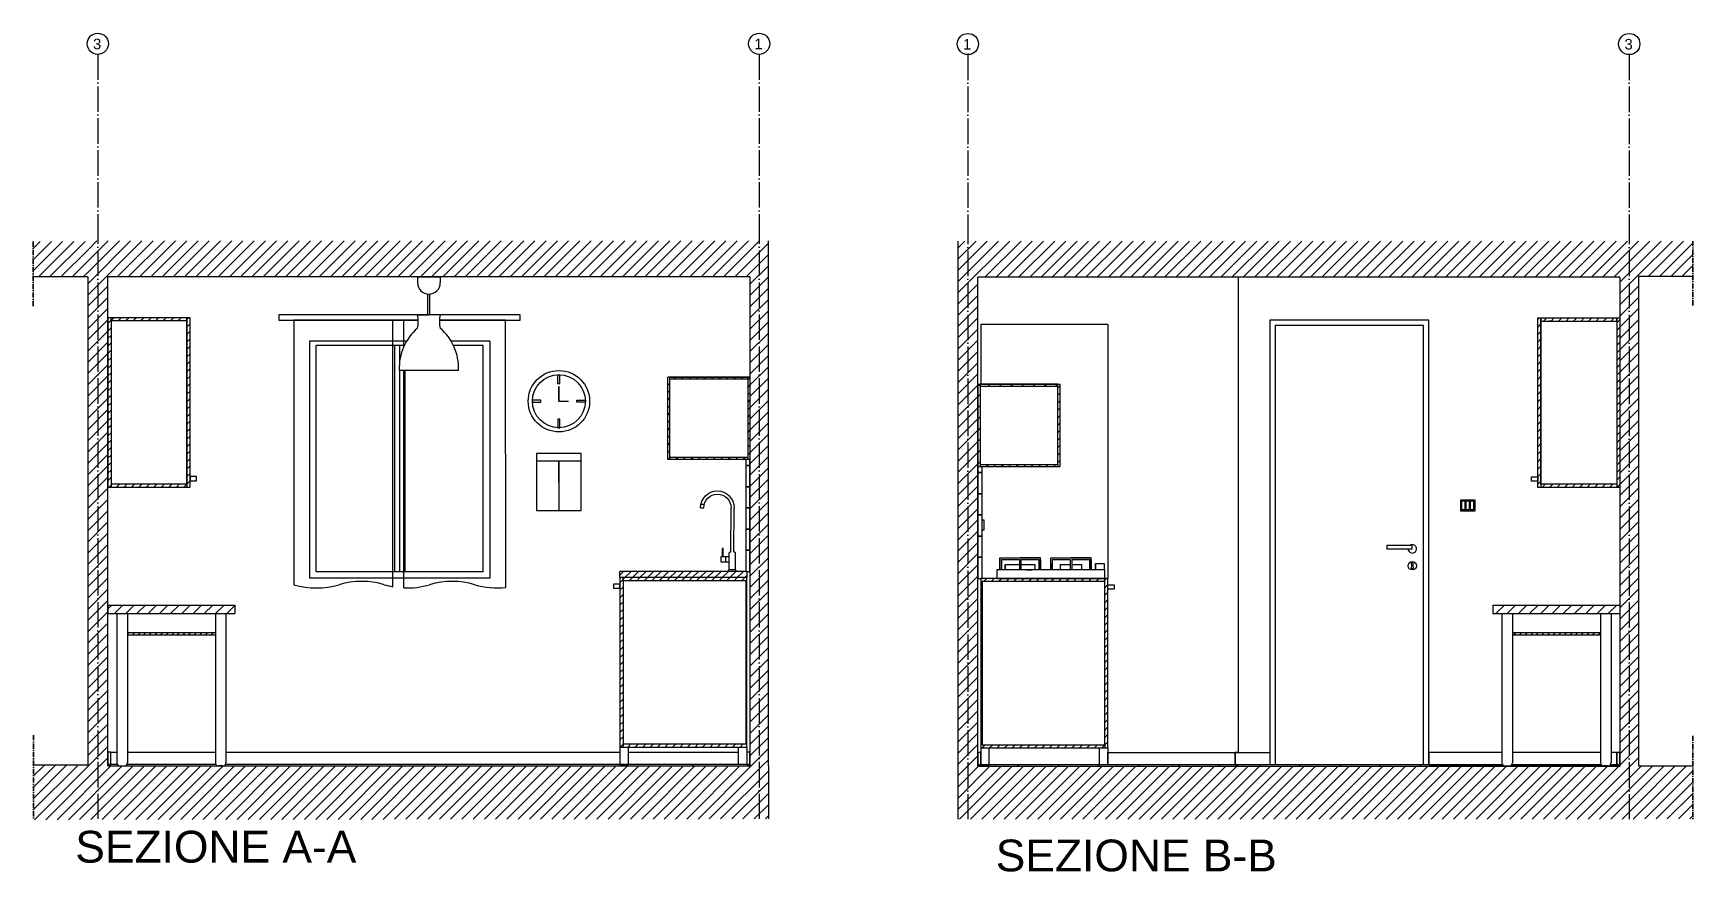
# Model space of a CAD drawing. Header units: inches. Extents: x 778 to 2370, y 492 to 2915.
# Drawn here: x 778 to 1561, y 492 to 889 of the extents above; entities that cross this region are included whole.
import ezdxf

# ---------------------------------------------------------------- set-up
doc = ezdxf.new("R2010")
doc.units = ezdxf.units.IN
doc.header["$MEASUREMENT"] = 0
doc.linetypes.add('ACAD_ISO04W100', pattern=[30, 24, -3, 0, -3])
doc.linetypes.add('CENTERX2', pattern=[4, 2.5, -0.5, 0.5, -0.5])
doc.layers.add('A-WALL-FULL', color=7, linetype='Continuous', lineweight=35)
for name, color, linetype in [('ACCESSORI', 2, 'Continuous'), ('ARREDI', 11, 'Continuous'), ('INFISSI', 4, 'Continuous'), ('PIASTRELLE', 71, 'Continuous'), ('PRESECORRENTE', 171, 'Continuous'), ('QUOTE', 3, 'Continuous'), ('STRUTTURA', 7, 'Continuous')]:
    doc.layers.add(name, color=color, linetype=linetype)
doc.styles.get("Standard").update_dxf_attribs({"font": 'Arial.ttf'})
pattern_1 = [(45, (-569.5104, -137.5276), (-2.6516504, 2.6516504), [])]
pattern_2 = [(45, (721.9785, -138.5076), (-1.767767, 1.767767), [])]
pattern_3 = [(45, (-569.5104, -137.5276), (-1.767767, 1.767767), [])]

# ---------------------------------------------------------------- blocks, each defined once
blk = doc.blocks.new('6-rob-elev')
at = {"color": 0, "linetype": 'ByBlock'}
for p, q in [((-0.64, -2.52), (-0.75, 18.33)), ((0.88, -2.52), (0.75, 18.33)), ((14.93, 20.07), (13.38, 20.07)), ((15.12, 18.33), (13.62, 18.33)), ((1.63, -11.03), (1.63, -2.99)), ((3.42, -4.71), (3.42, -7.36))]:
    blk.add_line(p, q, dxfattribs=at)
for p, q in [((-1.37, -2.99), (-0.64, -2.52)), ((-1.37, -11.03), (-1.37, -2.99)), ((0.88, -2.52), (1.63, -2.99)), ((-2.03, -11.73), (-1.37, -11.03)), ((-2.03, -11.73), (2.38, -11.73)), ((-1.37, -11.03), (1.63, -11.03)), ((2.38, -11.73), (1.63, -11.03))]:
    blk.add_line(p, q)
blk.add_lwpolyline([(1.63, -7.36), (5.46, -7.36), (5.46, -4.71), (1.63, -4.71)], dxfattribs=at)
blk.add_lwpolyline([(4.51, -0.89), (4.95, -0.89), (4.95, -4.71), (4.51, -4.71)], close=True)
for radius in [7.94, 6.44]:
    blk.add_arc((7.19, 18.33), radius, 0, 180, dxfattribs=at)

msp = doc.modelspace()

# ---------------------------------------------------------------- hatches: boundary and pattern name
h = msp.add_hatch()
h.set_pattern_fill('ANSI31', color=256, scale=30)
h.set_pattern_definition([(45, (721.9785, -138.5076), (-2.65165, 2.65165), [])])
h.paths.add_polyline_path([(812.86, 773.45), (803.36, 773.45), (803.36, 542.46), (812.86, 542.46)])
h.paths.add_polyline_path([(1124.77, 542.45), (1116.03, 542.45), (812.86, 542.45), (777.75, 542.78), (777.75, 517.08), (1124.77, 517.45)])
h.paths.add_polyline_path([(1124.77, 773.45), (1116.03, 773.45), (1116.03, 542.46), (1124.77, 542.46)])
h.paths.add_polyline_path([(1124.77, 790.45), (803.36, 790.45), (803.36, 773.45), (812.86, 773.45), (1124.77, 773.45)])
h = msp.add_hatch()
h.set_pattern_fill('ANSI31', color=256, scale=30)
h.set_pattern_definition(pattern_1)
h.paths.add_polyline_path([(1214.23, 790.38), (1214.18, 517.31), (1535.64, 517.31), (1535.64, 790.31)])
h.paths.add_polyline_path([(1405.9, 773.31), (1526.84, 773.31), (1526.84, 542.31), (1223.68, 542.32), (1223.68, 543.02), (1223.68, 543.02), (1223.68, 548.82), (1223.68, 631.02), (1223.68, 631.02), (1223.68, 641.02), (1223.68, 651.02), (1223.68, 661.02), (1223.68, 671.02), (1223.68, 681.02), (1223.68, 683.82), (1223.68, 722.82), (1223.68, 773.31)], flags=16)
h.paths.add_polyline_path([(1285.08, 751.02), (1285.08, 734.8), (1297.2, 742.09), (1297.97, 740.8), (1285.08, 733.05), (1285.08, 631.02), (1285.08, 551.02), (1285.08, 548.82), (1346.54, 548.82), (1361.54, 548.82), (1361.54, 743.02), (1436.54, 743.02), (1436.54, 548.82), (1525.44, 548.82), (1526.84, 548.82), (1526.84, 543.02), (1525.44, 543.02), (1508.68, 543.02), (1508.68, 542.32), (1489.68, 542.32), (1470.68, 542.32), (1451.68, 542.32), (1432.68, 542.32), (1413.68, 542.32), (1394.68, 542.32), (1375.68, 542.32), (1356.68, 542.32), (1337.68, 542.32), (1318.68, 542.32), (1299.68, 542.32), (1280.68, 542.32), (1261.68, 542.32), (1242.68, 542.32), (1223.68, 542.32), (1223.68, 543.02), (1225.08, 543.02), (1225.08, 551.02), (1225.08, 631.02), (1232.58, 631.02), (1232.58, 635.08), (1234.09, 635.08), (1234.09, 640.78), (1253.17, 640.78), (1253.17, 635.08), (1258.08, 635.08), (1258.08, 640.78), (1277.17, 640.78), (1277.17, 635.08), (1279.26, 635.08), (1279.26, 638.08), (1283.26, 638.08), (1283.26, 635.08), (1283.58, 635.08), (1283.58, 631.02), (1285.08, 631.02), (1285.08, 733.05), (1269.81, 723.87, -0.141414), (1269.77, 723.05), (1266.6, 720.61), (1265.44, 719.76), (1265.05, 719.36, -0.30575), (1264.71, 718.89), (1261.48, 713.24), (1261.48, 684.82), (1224.68, 684.82), (1224.68, 722.82), (1225.08, 722.82), (1225.08, 751.02)], flags=0)
h.paths.add_polyline_path([(1264.57, 720.68, -0.583322), (1264.73, 720.59, -1.714319), (1264.57, 720.68), (1263.69, 720.19)], flags=0)
h.paths.add_polyline_path([(1261.48, 722.82), (1261.48, 721.82), (1224.68, 721.82), (1224.68, 722.82)], flags=0)
h.paths.add_polyline_path([(1264.84, 719.43, -1), (1264.32, 719.43, -1)], flags=0)
h.paths.add_polyline_path([(1257.69, 708.07, -1), (1257.19, 708.07, -1)], flags=0)
h.paths.add_polyline_path([(1257.69, 703.47, -1), (1257.19, 703.47, -1)], flags=0)
h.paths.add_polyline_path([(1257.69, 698.87, -1), (1257.19, 698.87, -1)], flags=0)
h.paths.add_polyline_path([(1257.69, 694.27, -1), (1257.19, 694.27, -1)], flags=0)
h.paths.add_polyline_path([(1228.67, 717.27, -1), (1228.17, 717.27, -1)], flags=0)
h.paths.add_polyline_path([(1226.67, 717.27, -1), (1226.17, 717.27, -1)], flags=0)
h.paths.add_polyline_path([(1257.69, 689.67, -1), (1257.19, 689.67, -1)], flags=0)
h.paths.add_polyline_path([(1228.67, 712.67, -1), (1228.17, 712.67, -1)], flags=0)
h.paths.add_polyline_path([(1226.67, 712.67, -1), (1226.17, 712.67, -1)], flags=0)
h.paths.add_polyline_path([(1228.67, 708.07, -1), (1228.17, 708.07, -1)], flags=0)
h.paths.add_polyline_path([(1226.67, 708.07, -1), (1226.17, 708.07, -1)], flags=0)
h.paths.add_polyline_path([(1228.67, 703.47, -1), (1228.17, 703.47, -1)], flags=0)
h.paths.add_polyline_path([(1226.67, 703.47, -1), (1226.17, 703.47, -1)], flags=0)
h.paths.add_polyline_path([(1228.67, 698.87, -1), (1228.17, 698.87, -1)], flags=0)
h.paths.add_polyline_path([(1226.67, 698.87, -1), (1226.17, 698.87, -1)], flags=0)
h.paths.add_polyline_path([(1228.67, 694.27, -1), (1228.17, 694.27, -1)], flags=0)
h.paths.add_polyline_path([(1226.67, 694.27, -1), (1226.17, 694.27, -1)], flags=0)
h.paths.add_polyline_path([(1228.67, 689.67, -1), (1228.17, 689.67, -1)], flags=0)
h.paths.add_polyline_path([(1226.67, 688.97, -1), (1226.17, 688.97, -1)], flags=0)
h.paths.add_polyline_path([(1283.58, 629.52), (1283.58, 552.52), (1226.58, 552.52), (1226.58, 629.52)], flags=0)
h.paths.add_polyline_path([(1488.04, 754.04), (1526.84, 754.04), (1526.84, 674.04), (1488.04, 674.04)], flags=0)
h.paths.add_polyline_path([(1451.54, 668.02), (1458.42, 668.02), (1458.42, 663.02), (1451.54, 663.02)], flags=0)
h.paths.add_polyline_path([(1489.54, 752.54), (1525.34, 752.54), (1525.34, 675.54), (1489.54, 675.54)], flags=0)
h.paths.add_polyline_path([(1452.07, 667.55), (1453.84, 667.55), (1453.84, 663.53), (1452.07, 663.53)], flags=0)
h.paths.add_polyline_path([(1493.19, 745.89, -1), (1492.49, 745.89, -1)], flags=0)
h.paths.add_polyline_path([(1493.19, 740.89, -1), (1492.49, 740.89, -1)], flags=0)
h.paths.add_polyline_path([(1493.19, 735.89, -1), (1492.49, 735.89, -1)], flags=0)
h.paths.add_polyline_path([(1493.19, 730.89, -1), (1492.49, 730.89, -1)], flags=0)
h.paths.add_polyline_path([(1498.19, 749.89, -1), (1497.49, 749.89, -1)], flags=0)
h.paths.add_polyline_path([(1493.19, 725.89, -1), (1492.49, 725.89, -1)], flags=0)
h.paths.add_polyline_path([(1498.19, 745.89, -1), (1497.49, 745.89, -1)], flags=0)
h.paths.add_polyline_path([(1498.19, 740.89, -1), (1497.49, 740.89, -1)], flags=0)
h.paths.add_polyline_path([(1493.19, 720.89, -1), (1492.49, 720.89, -1)], flags=0)
h.paths.add_polyline_path([(1498.19, 735.89, -1), (1497.49, 735.89, -1)], flags=0)
h.paths.add_polyline_path([(1501.24, 749.89, -1), (1500.44, 749.89, -1)], flags=0)
h.paths.add_polyline_path([(1493.19, 715.89, -1), (1492.49, 715.89, -1)], flags=0)
h.paths.add_polyline_path([(1498.19, 730.89, -1), (1497.49, 730.89, -1)], flags=0)
h.paths.add_polyline_path([(1498.19, 725.89, -1), (1497.49, 725.89, -1)], flags=0)
h.paths.add_polyline_path([(1493.19, 710.89, -1), (1492.49, 710.89, -1)], flags=0)
h.paths.add_polyline_path([(1498.19, 720.89, -1), (1497.49, 720.89, -1)], flags=0)
h.paths.add_polyline_path([(1493.19, 705.89, -1), (1492.49, 705.89, -1)], flags=0)
h.paths.add_polyline_path([(1498.19, 715.89, -1), (1497.49, 715.89, -1)], flags=0)
h.paths.add_polyline_path([(1493.19, 700.89, -1), (1492.49, 700.89, -1)], flags=0)
h.paths.add_polyline_path([(1498.19, 710.89, -1), (1497.49, 710.89, -1)], flags=0)
h.paths.add_polyline_path([(1493.19, 695.89, -1), (1492.49, 695.89, -1)], flags=0)
h.paths.add_polyline_path([(1498.19, 705.89, -1), (1497.49, 705.89, -1)], flags=0)
h.paths.add_polyline_path([(1493.19, 690.89, -1), (1492.49, 690.89, -1)], flags=0)
h.paths.add_polyline_path([(1498.19, 700.89, -1), (1497.49, 700.89, -1)], flags=0)
h.paths.add_polyline_path([(1493.19, 685.89, -1), (1492.49, 685.89, -1)], flags=0)
h.paths.add_polyline_path([(1498.19, 695.89, -1), (1497.49, 695.89, -1)], flags=0)
h.paths.add_polyline_path([(1498.19, 690.89, -1), (1497.49, 690.89, -1)], flags=0)
h.paths.add_polyline_path([(1518.19, 749.89, -1), (1517.49, 749.89, -1)], flags=0)
h.paths.add_polyline_path([(1498.19, 685.89, -1), (1497.49, 685.89, -1)], flags=0)
h.paths.add_polyline_path([(1518.19, 745.89, -1), (1517.49, 745.89, -1)], flags=0)
h.paths.add_polyline_path([(1518.19, 740.89, -1), (1517.49, 740.89, -1)], flags=0)
h.paths.add_polyline_path([(1518.19, 735.89, -1), (1517.49, 735.89, -1)], flags=0)
h.paths.add_polyline_path([(1498.19, 680.89, -1), (1497.49, 680.89, -1)], flags=0)
h.paths.add_polyline_path([(1521.24, 749.89, -1), (1520.44, 749.89, -1)], flags=0)
h.paths.add_polyline_path([(1518.19, 730.89, -1), (1517.49, 730.89, -1)], flags=0)
h.paths.add_polyline_path([(1518.19, 725.89, -1), (1517.49, 725.89, -1)], flags=0)
h.paths.add_polyline_path([(1518.19, 720.89, -1), (1517.49, 720.89, -1)], flags=0)
h.paths.add_polyline_path([(1518.19, 715.89, -1), (1517.49, 715.89, -1)], flags=0)
h.paths.add_polyline_path([(1518.19, 710.89, -1), (1517.49, 710.89, -1)], flags=0)
h.paths.add_polyline_path([(1518.19, 705.89, -1), (1517.49, 705.89, -1)], flags=0)
h.paths.add_polyline_path([(1518.19, 700.89, -1), (1517.49, 700.89, -1)], flags=0)
h.paths.add_polyline_path([(1518.19, 695.89, -1), (1517.49, 695.89, -1)], flags=0)
h.paths.add_polyline_path([(1518.19, 690.89, -1), (1517.49, 690.89, -1)], flags=0)
h.paths.add_polyline_path([(1518.19, 685.89, -1), (1517.49, 685.89, -1)], flags=0)
h.paths.add_polyline_path([(1518.19, 680.89, -1), (1517.49, 680.89, -1)], flags=0)
at = {"layer": 'ARREDI'}
h = msp.add_hatch(dxfattribs=at)
h.set_pattern_fill('ANSI31', color=0, scale=30)
h.set_pattern_definition([(45, (-1327.399, 124.354), (-2.6516504, 2.6516504), [])])
h.paths.add_polyline_path([(777.91, 773.57), (803.36, 773.57), (803.36, 790.15), (777.75, 790.15), (777.75, 779.34), (777.91, 779.34)])
h = msp.add_hatch(dxfattribs=at)
h.set_pattern_fill('ANSI31', color=0, scale=30)
h.set_pattern_definition([(45, (-569.6648, 116.853), (-2.6516504, 2.6516504), [])])
h.paths.add_polyline_path([(1561.1, 790.35), (1535.49, 790.35), (1535.49, 771.84), (1535.64, 771.84), (1535.64, 773.77), (1561.1, 773.77)])
h = msp.add_hatch(dxfattribs=at)
h.set_pattern_fill('ANSI31', color=256, scale=20)
h.set_pattern_definition(pattern_2)
h.paths.add_polyline_path([(851.66, 754.18), (850.16, 754.18), (850.16, 674.18), (851.66, 674.18)])
h.paths.add_polyline_path([(850.16, 754.18), (812.86, 754.18), (812.86, 674.18), (850.16, 674.18), (850.16, 675.68), (814.36, 675.68), (814.36, 752.68), (850.16, 752.68)])
h = msp.add_hatch(dxfattribs=at)
h.set_pattern_fill('ANSI31', color=256, scale=20)
h.set_pattern_definition(pattern_3)
h.paths.add_polyline_path([(1489.54, 754.04), (1488.04, 754.04), (1488.04, 674.04), (1489.54, 674.04)])
h.paths.add_polyline_path([(1525.34, 754.04), (1489.54, 754.04), (1489.54, 752.54), (1525.34, 752.54)], flags=17)
h.paths.add_polyline_path([(1526.84, 754.04), (1525.34, 754.04), (1525.34, 675.54), (1489.54, 675.54), (1489.54, 674.04), (1526.84, 674.04)])
h = msp.add_hatch(dxfattribs=at)
h.set_pattern_fill('ANSI31', color=256, scale=20)
h.set_pattern_definition(pattern_2)
h.paths.add_polyline_path([(1115.03, 726.14), (1078.23, 726.14), (1078.23, 725.14), (1115.03, 725.14)])
h.paths.add_polyline_path([(1078.23, 726.14), (1077.23, 726.14), (1077.23, 687.14), (1078.23, 687.14), (1078.23, 688.14)])
h.paths.add_polyline_path([(1116.03, 726.14), (1115.03, 726.14), (1115.03, 725.14), (1115.03, 688.14), (1115.03, 687.14), (1116.03, 687.14)])
h.paths.add_polyline_path([(1115.03, 688.14), (1078.23, 688.14), (1078.23, 687.14), (1115.03, 687.14)])
h = msp.add_hatch(dxfattribs=at)
h.set_pattern_fill('ANSI31', color=256, scale=30)
h.set_pattern_definition(pattern_1)
h.paths.add_polyline_path([(1261.48, 722.82), (1224.68, 722.82), (1224.68, 721.82), (1261.48, 721.82)])
h.paths.add_polyline_path([(1224.68, 722.12), (1223.68, 722.12), (1223.68, 683.82), (1224.68, 683.82), (1224.68, 684.82)])
h = msp.add_hatch(dxfattribs=at)
h.set_pattern_fill('ANSI31', color=256, scale=20)
h.set_pattern_definition(pattern_3)
h.paths.add_polyline_path([(1262.48, 722.82), (1261.48, 722.82), (1261.48, 721.82), (1261.48, 684.82), (1261.48, 683.82), (1262.48, 683.82)])
h = msp.add_hatch(dxfattribs=at)
h.set_pattern_fill('ANSI31', color=256, scale=20)
h.set_pattern_definition(pattern_3)
h.paths.add_polyline_path([(1261.48, 684.82), (1224.68, 684.82), (1224.68, 683.82), (1261.48, 683.82)])
h = msp.add_hatch(dxfattribs=at)
h.set_pattern_fill('ANSI31', color=256, scale=20)
h.set_pattern_definition(pattern_2)
h.paths.add_polyline_path([(1114.63, 634.34), (1114.03, 634.34), (1054.63, 634.34), (1054.63, 631.4), (1114.63, 631.4)])
h = msp.add_hatch(dxfattribs=at)
h.set_pattern_fill('ANSI31', color=256, scale=20)
h.set_pattern_definition(pattern_2)
h.paths.add_polyline_path([(1114.63, 631.4), (1056.13, 631.4), (1056.13, 629.9), (1114.32, 629.9), (1114.32, 552.9), (1056.13, 552.9), (1056.13, 629.9), (1056.13, 631.4), (1054.63, 631.4), (1054.63, 551.4), (1114.63, 551.4)])
h = msp.add_hatch(dxfattribs=at)
h.set_pattern_fill('ANSI31', color=256, scale=20)
h.set_pattern_definition(pattern_3)
h.paths.add_polyline_path([(1283.58, 631.02), (1232.58, 631.02), (1225.68, 631.02), (1225.68, 631.02), (1225.08, 631.02), (1225.08, 577.52), (1225.72, 577.52), (1225.72, 629.52), (1283.58, 629.52)], flags=17)
h.paths.add_polyline_path([(1285.08, 631.02), (1283.58, 631.02), (1283.58, 629.52), (1283.58, 552.52), (1225.72, 552.52), (1225.72, 577.52), (1225.08, 577.52), (1225.08, 551.02), (1285.08, 551.02)])
h = msp.add_hatch(dxfattribs=at)
h.set_pattern_fill('ANSI31', color=256, scale=30)
h.paths.add_polyline_path([(1526.84, 618.46), (1466.84, 618.46), (1466.84, 614.46), (1526.84, 614.46)])
h.paths.add_polyline_path([(872.86, 618.46), (812.86, 618.46), (812.86, 614.46), (872.86, 614.46)])
h = msp.add_hatch(dxfattribs=at)
h.set_pattern_fill('ANSI31', color=256, scale=15)
h.paths.add_polyline_path([(863.64, 605.46), (822.08, 605.46), (822.08, 604.46), (863.64, 604.46)])
h = msp.add_hatch(dxfattribs=at)
h.set_pattern_fill('ANSI31', color=256, scale=15)
h.paths.add_polyline_path([(1517.63, 605.46), (1476.06, 605.46), (1476.06, 604.46), (1517.63, 604.46)])
h = msp.add_hatch(dxfattribs=at)
h.set_pattern_fill('ANSI31', color=0, scale=30)
h.set_pattern_definition(pattern_1)
h.paths.add_polyline_path([(1561.25, 542.46), (1535.64, 542.46), (1535.64, 517.46), (1561.25, 517.46)])

# ---------------------------------------------------------------- linework, layer by layer
for p, q in [((1214.23, 790.38), (1214.18, 517.31)), ((803.36, 773.45), (803.36, 542.78)), ((812.86, 542.45), (812.86, 773.45)), ((1116.03, 773.45), (1116.03, 542.46)), ((1223.68, 542.32), (1223.68, 773.31)), ((1346.54, 773.31), (1346.54, 548.82)), ((1526.84, 773.31), (1526.84, 542.32)), ((1535.64, 773.77), (1535.64, 542.46)), ((1124.77, 542.45), (1124.77, 517.45))]:
    msp.add_line(p, q)
at = {"layer": 'A-WALL-FULL', "linetype": 'CENTERX2'}
for p, q in [((777.61, 790.15), (777.61, 759.2)), ((1561.25, 790.39), (1561.25, 759.43)), ((777.75, 557.08), (777.75, 517.08)), ((1561.25, 556.76), (1561.25, 516.76))]:
    msp.add_line(p, q, dxfattribs=at)
at = {"layer": 'ACCESSORI'}
for p, q in [((947.39, 627.14), (947.39, 753.08)), ((952.58, 740.5), (952.58, 753.08)), ((952.58, 626.57), (952.58, 729.47)), ((1025.85, 714.72), (1025.85, 721.72)), ((1025.85, 721.72), (1025.85, 714.72)), ((1025.85, 714.72), (1030.35, 714.72)), ((1015.31, 686.57), (1036.31, 686.57)), ((1025.81, 676.54), (1025.81, 686.57)), ((1025.81, 686.57), (1025.81, 663.04))]:
    msp.add_line(p, q, dxfattribs=at)
for points in [[(959.06, 773.45), (969.83, 773.45)], [(959.06, 773.45), (959.06, 770.73)], [(969.83, 773.45), (969.83, 770.73)], [(963.94, 755.47), (963.94, 765.36)], [(964.94, 755.47), (964.94, 765.36)], [(963.94, 755.6), (893.65, 755.6), (893.65, 753.08), (959.44, 753.08)], [(959.44, 753.08), (900.65, 753.08), (900.65, 628.08)], [(959.06, 755.47), (964.44, 755.47)], [(969.83, 755.47), (964.44, 755.47)], [(969.45, 753.08), (1007.52, 753.08), (1007.52, 755.6), (964.94, 755.6)], [(1000.79, 626.75), (1000.65, 753.08), (969.45, 753.08)], [(950.44, 729.47), (978.44, 729.47)]]:
    msp.add_lwpolyline(points, dxfattribs=at)
for points in [[(1025.21, 723.08), (1026.21, 723.08), (1026.21, 727.08), (1025.21, 727.08)], [(1013.35, 715.29), (1013.35, 714.29), (1017.35, 714.29), (1017.35, 715.29)], [(1038.35, 715.22), (1038.35, 714.22), (1034.35, 714.22), (1034.35, 715.22)], [(1025.35, 702.22), (1026.35, 702.22), (1026.35, 706.22), (1025.35, 706.22)], [(1015.31, 663.04), (1036.31, 663.04), (1036.31, 690.04), (1015.31, 690.04)]]:
    msp.add_lwpolyline(points, close=True, dxfattribs=at)
for radius in [14.5, 12.5]:
    msp.add_circle((1025.85, 714.72), radius, dxfattribs=at)
for centre, radius, start, end in [((964.44, 770.73), 5.39, 180, 0), ((946.9, 752.31), 12.56, 345.44528, 14.55472), ((981.99, 752.31), 12.56, 165.44528, 194.55472), ((975.06, 730.43), 24.63, 130.50678, 182.23924), ((953.83, 730.43), 24.63, 357.76076, 49.49322), ((911.34, 664.49), 37.95, 253.6423, 286.3577), ((932.72, 591.66), 37.95, 73.6423, 106.3577), ((954.09, 664.49), 37.95, 253.6423, 259.83287), ((954.09, 664.49), 37.95, 267.71604, 286.3577), ((975.47, 591.66), 37.95, 73.6423, 106.3577), ((996.84, 664.49), 37.95, 253.6423, 275.97543)]:
    msp.add_arc(centre, radius, start, end, dxfattribs=at)
at = {"layer": 'ARREDI'}
for p, q in [((814.36, 752.68), (814.36, 754.18)), ((850.16, 752.68), (850.16, 754.18)), ((850.16, 754.18), (850.16, 674.18)), ((1489.54, 752.54), (1489.54, 754.04)), ((1489.54, 754.04), (1489.54, 674.04)), ((1494.34, 752.54), (1493.34, 752.54)), ((1525.34, 752.54), (1525.34, 754.04)), ((1525.34, 754.04), (1525.34, 675.54)), ((1285.08, 751.02), (1225.08, 751.02)), ((1225.08, 751.02), (1225.08, 722.82)), ((1285.08, 751.02), (1285.08, 631.02)), ((1116.03, 726.14), (1077.23, 726.14)), ((1223.68, 722.82), (1262.48, 722.82)), ((1224.68, 722.12), (1223.68, 722.12)), ((1078.23, 688.14), (1078.23, 687.14)), ((1115.03, 688.14), (1115.03, 687.14)), ((1224.68, 684.82), (1224.68, 683.82)), ((1261.48, 684.82), (1261.48, 683.82)), ((814.36, 675.68), (814.36, 674.18)), ((854.66, 677.18), (854.66, 679.18)), ((1485.04, 677.04), (1485.04, 679.04)), ((1525.34, 675.54), (1525.34, 674.04)), ((1234.09, 635.08), (1234.09, 640.78)), ((1234.09, 640.78), (1253.17, 640.78)), ((1234.09, 640.78), (1234.09, 640.05)), ((1234.09, 640.05), (1234.09, 635.08)), ((1234.81, 640.05), (1243.27, 640.05)), ((1234.81, 640.05), (1234.81, 635.08)), ((1236.63, 637.58), (1236.63, 635.08)), ((1236.63, 635.08), (1236.63, 637.58)), ((1236.63, 637.58), (1243.27, 637.58)), ((1243.27, 640.78), (1243.99, 640.78)), ((1243.27, 640.05), (1243.27, 635.08)), ((1253.17, 640.78), (1243.63, 640.78)), ((1243.99, 640.05), (1252.45, 640.05)), ((1243.99, 640.05), (1243.99, 635.08)), ((1243.99, 637.58), (1250.63, 637.58)), ((1246.57, 635.08), (1249.12, 635.08)), ((1250.63, 637.58), (1250.63, 635.08)), ((1252.45, 640.05), (1252.45, 635.08)), ((1253.17, 635.08), (1253.17, 640.78)), ((1253.17, 640.05), (1253.17, 635.08)), ((1258.08, 635.08), (1258.08, 640.78)), ((1258.08, 640.78), (1277.17, 640.78)), ((1258.08, 638.08), (1258.08, 635.08)), ((1258.81, 640.05), (1267.26, 640.05)), ((1258.81, 640.05), (1258.81, 635.08)), ((1262.56, 637.58), (1262.56, 635.08)), ((1262.56, 637.58), (1267.26, 637.58)), ((1267.26, 640.78), (1267.99, 640.78)), ((1267.26, 640.05), (1267.26, 635.08)), ((1277.17, 640.78), (1267.62, 640.78)), ((1277.17, 640.78), (1267.62, 640.78)), ((1267.99, 640.05), (1276.44, 640.05)), ((1267.99, 640.05), (1267.99, 635.08)), ((1267.99, 637.58), (1269.56, 637.58)), ((1269.56, 637.58), (1272.56, 637.58)), ((1272.56, 637.58), (1272.56, 635.08)), ((1276.44, 640.05), (1276.44, 635.08)), ((1277.17, 635.08), (1277.17, 640.78)), ((1277.17, 640.05), (1277.17, 635.08)), ((1279.26, 638.08), (1279.26, 635.08)), ((1279.26, 635.08), (1279.26, 638.08)), ((1279.26, 638.08), (1283.26, 638.08)), ((1283.26, 638.08), (1283.26, 635.08)), ((1051.63, 628.4), (1051.63, 626.4)), ((1114.63, 634.34), (1054.63, 634.34)), ((1054.63, 631.4), (1054.63, 634.34)), ((1056.13, 629.9), (1056.13, 631.4)), ((1114.63, 634.34), (1114.63, 631.4)), ((1283.58, 629.52), (1283.58, 631.02)), ((1288.08, 628.02), (1288.08, 626.02)), ((812.86, 618.46), (872.86, 618.46)), ((812.86, 618.46), (812.86, 614.46)), ((812.86, 614.46), (872.86, 614.46)), ((817.08, 614.46), (817.08, 543.95)), ((822.08, 614.46), (822.08, 543.95)), ((863.64, 614.46), (863.64, 543.95)), ((868.64, 614.46), (868.64, 543.95)), ((872.86, 618.46), (872.86, 614.46)), ((1466.84, 618.46), (1526.84, 618.46)), ((1466.84, 618.46), (1466.84, 614.46)), ((1466.84, 614.46), (1526.84, 614.46)), ((1471.06, 614.46), (1471.06, 543.95)), ((1476.06, 614.46), (1476.06, 543.95)), ((1517.63, 614.46), (1517.63, 543.95)), ((1522.63, 614.46), (1522.63, 543.95)), ((1526.84, 618.46), (1526.84, 614.46)), ((822.08, 605.46), (863.64, 605.46)), ((822.08, 604.46), (863.64, 604.46)), ((1476.06, 605.46), (1517.63, 605.46)), ((1476.06, 604.46), (1517.63, 604.46)), ((1225.72, 577.52), (1225.08, 577.52)), ((1054.63, 551.4), (1054.63, 543.16)), ((1056.13, 552.9), (1056.13, 551.4)), ((1058.63, 543.16), (1058.63, 551.4)), ((1058.63, 551.4), (1110.63, 551.4)), ((1110.63, 543.16), (1110.63, 551.4)), ((1114.63, 551.4), (1114.63, 543.4)), ((1225.08, 551.02), (1225.08, 543.02)), ((1229.08, 543.02), (1229.08, 551.02)), ((1229.08, 551.02), (1281.08, 551.02)), ((1281.08, 543.02), (1281.08, 551.02)), ((1283.58, 552.52), (1283.58, 551.02)), ((1285.08, 551.02), (1285.08, 543.02)), ((818.57, 542.46), (820.59, 542.46)), ((867.15, 542.46), (865.14, 542.46)), ((1054.63, 543.16), (1058.63, 543.16)), ((1114.63, 543.16), (1110.63, 543.16)), ((1225.08, 543.02), (1229.08, 543.02)), ((1472.55, 542.46), (1474.57, 542.46)), ((1521.13, 542.46), (1519.12, 542.46))]:
    msp.add_line(p, q, dxfattribs=at)
for points in [[(812.86, 674.18), (851.66, 674.18), (851.66, 754.18), (812.86, 754.18)], [(814.36, 675.68), (850.16, 675.68), (850.16, 752.68), (814.36, 752.68)], [(1526.84, 674.04), (1488.04, 674.04), (1488.04, 754.04), (1526.84, 754.04)], [(1525.34, 675.54), (1489.54, 675.54), (1489.54, 752.54), (1525.34, 752.54)], [(1115.03, 725.14), (1078.23, 725.14), (1078.23, 726.14), (1115.03, 726.14)], [(1224.68, 721.82), (1261.48, 721.82), (1261.48, 722.82), (1224.68, 722.82)], [(854.66, 679.18), (851.66, 679.18), (851.66, 677.18), (854.66, 677.18)], [(1485.04, 679.04), (1488.04, 679.04), (1488.04, 677.04), (1485.04, 677.04)], [(1283.58, 631.02), (1283.58, 635.08), (1232.58, 635.08), (1232.58, 631.02)], [(1051.63, 626.4), (1054.63, 626.4), (1054.63, 628.4), (1051.63, 628.4)], [(1054.63, 631.4), (1054.63, 551.4), (1114.63, 551.4), (1114.63, 631.4)], [(1056.13, 629.9), (1056.13, 552.9), (1114.32, 552.9), (1114.32, 629.9)], [(1225.08, 631.02), (1225.08, 551.02), (1285.08, 551.02), (1285.08, 631.02)], [(1225.72, 629.52), (1225.72, 552.52), (1283.58, 552.52), (1283.58, 629.52)], [(1288.08, 626.02), (1285.08, 626.02), (1285.08, 628.02), (1288.08, 628.02)]]:
    msp.add_lwpolyline(points, close=True, dxfattribs=at)
for points in [[(1116.03, 726.14), (1116.03, 687.14), (1077.23, 687.14), (1077.23, 726.14)], [(1115.03, 726.14), (1115.03, 688.14), (1078.23, 688.14), (1078.23, 726.14)], [(1223.68, 722.82), (1223.68, 683.82), (1262.48, 683.82), (1262.48, 722.82)], [(1224.68, 722.82), (1224.68, 684.82), (1261.48, 684.82), (1261.48, 722.82)], [(851.66, 677.18), (851.66, 679.18)]]:
    msp.add_lwpolyline(points, dxfattribs=at)
for centre, start, end in [((818.57, 543.95), 180, 270), ((820.59, 543.95), 270, 0), ((865.14, 543.95), 180, 270), ((867.15, 543.95), 270, 0), ((1472.55, 543.95), 180, 270), ((1474.57, 543.95), 270, 0), ((1519.12, 543.95), 180, 270), ((1521.13, 543.95), 270, 0)]:
    msp.add_arc(centre, 1.49, start, end, dxfattribs=at)
at = {"layer": 'INFISSI'}
for p, q in [((1436.54, 753.02), (1361.54, 753.02)), ((1361.54, 753.02), (1361.54, 543.02)), ((1436.54, 543.02), (1436.54, 753.02)), ((1434.04, 750.52), (1364.04, 750.52)), ((1364.04, 750.52), (1364.04, 543.02)), ((1434.04, 543.02), (1434.04, 750.52)), ((953.92, 743.08), (908.15, 743.08)), ((908.15, 743.08), (908.15, 631.21)), ((952.84, 741.07), (911.15, 741.07)), ((911.15, 634.22), (911.15, 741.07)), ((948.15, 741.07), (948.15, 634.22)), ((950.65, 741.07), (950.65, 733.76)), ((993.15, 743.07), (974.97, 743.07)), ((990.15, 741.07), (976.05, 741.07)), ((990.15, 634.21), (990.15, 741.07)), ((993.15, 743.07), (993.15, 631.21)), ((950.65, 729.47), (950.65, 634.22)), ((953.15, 729.47), (953.15, 634.22)), ((1428.5, 637.51), (1428.31, 635.57)), ((1428.31, 635.57), (1428.79, 635.57)), ((1429.27, 635.57), (1428.79, 635.57)), ((1429.08, 637.51), (1429.27, 635.57)), ((993.15, 631.21), (908.15, 631.21)), ((990.15, 634.21), (911.15, 634.22))]:
    msp.add_line(p, q, dxfattribs=at)
msp.add_lwpolyline([(1416.81, 646.52), (1416.81, 645.02), (1428.81, 645.02), (1428.81, 646.52)], close=True, dxfattribs=at)
msp.add_circle((1428.81, 637.05), 2, dxfattribs=at)
for centre, radius, start, end in [((1428.81, 645.02), 2, 180, 131.40962), ((1428.79, 637.91), 0.5, 306.03965, 233.96035)]:
    msp.add_arc(centre, radius, start, end, dxfattribs=at)
at = {"layer": 'PIASTRELLE'}
for points in [[(1114.03, 687.14), (1114.03, 684.34), (1116.03, 684.34), (1116.03, 687.14)], [(1223.68, 683.82), (1223.68, 681.02), (1225.68, 681.02), (1225.68, 683.82)], [(817.31, 543.16), (814.26, 543.16), (814.26, 548.96), (817.08, 548.96)], [(822.08, 548.96), (863.64, 548.96)], [(1114.63, 548.96), (1114.63, 543.16), (868.42, 543.16)], [(868.64, 548.96), (1054.63, 548.96)], [(1058.63, 548.96), (1110.63, 548.96)], [(1346.54, 543.02), (1285.08, 543.02), (1285.08, 548.82), (1346.54, 548.82)], [(1346.54, 548.82), (1345.14, 548.82), (1345.14, 543.02), (1346.54, 543.02)], [(1471.06, 548.82), (1436.54, 548.82), (1436.54, 543.02), (1471.39, 543.02)], [(1517.63, 548.82), (1476.06, 548.82)], [(1522.3, 543.02), (1525.44, 543.02), (1525.44, 548.82), (1522.63, 548.82)], [(817.31, 543.16), (812.86, 543.16), (812.86, 542.46), (950.86, 542.46), (950.86, 543.16), (868.42, 543.16)], [(863.87, 543.16), (821.85, 543.16)], [(863.87, 543.16), (821.85, 543.16)], [(1116.03, 543.16), (1088.86, 543.16), (1088.86, 542.46), (1116.03, 542.46)], [(1471.39, 543.02), (1470.68, 543.02), (1470.68, 542.32), (1489.68, 542.32), (1489.68, 543.02), (1475.73, 543.02)], [(1475.73, 543.02), (1517.95, 543.02)], [(1517.95, 543.02), (1508.68, 543.02), (1508.68, 542.32), (1526.84, 542.32)], [(1526.84, 543.02), (1522.3, 543.02)]]:
    msp.add_lwpolyline(points, dxfattribs=at)
for points in [[(1114.03, 674.34), (1116.03, 674.34), (1116.03, 684.34), (1114.03, 684.34)], [(1114.03, 664.34), (1116.03, 664.34), (1116.03, 674.34), (1114.03, 674.34)], [(1223.68, 671.02), (1225.68, 671.02), (1225.68, 681.02), (1223.68, 681.02)], [(1223.68, 661.02), (1225.68, 661.02), (1225.68, 671.02), (1223.68, 671.02)], [(1114.03, 654.34), (1116.03, 654.34), (1116.03, 664.34), (1114.03, 664.34)], [(1223.68, 651.02), (1225.68, 651.02), (1225.68, 661.02), (1223.68, 661.02)], [(1114.03, 644.34), (1116.03, 644.34), (1116.03, 654.34), (1114.03, 654.34)], [(1223.68, 641.02), (1225.68, 641.02), (1225.68, 651.02), (1223.68, 651.02)], [(1114.03, 634.34), (1116.03, 634.34), (1116.03, 644.34), (1114.03, 644.34)], [(1223.68, 631.02), (1225.68, 631.02), (1225.68, 641.02), (1223.68, 641.02)], [(814.26, 543.16), (814.26, 548.96), (812.86, 548.96), (812.86, 543.16)], [(1116.03, 543.16), (1116.03, 548.96), (1114.63, 548.96), (1114.63, 543.16)], [(1223.68, 548.82), (1223.68, 543.02), (1225.08, 543.02), (1225.08, 548.82)], [(1345.14, 548.82), (1361.54, 548.82), (1361.54, 543.02), (1345.14, 543.02)], [(1525.44, 548.82), (1525.44, 543.02), (1526.84, 543.02), (1526.84, 548.82)], [(950.86, 542.46), (1088.86, 542.46), (1088.86, 543.16), (950.86, 543.16)], [(1223.68, 542.32), (1242.68, 542.32), (1242.68, 543.02), (1223.68, 543.02)], [(1242.68, 542.32), (1261.68, 542.32), (1261.68, 543.02), (1242.68, 543.02)], [(1261.68, 542.32), (1280.68, 542.32), (1280.68, 543.02), (1261.68, 543.02)], [(1280.68, 542.32), (1299.68, 542.32), (1299.68, 543.02), (1280.68, 543.02)], [(1299.68, 542.32), (1318.68, 542.32), (1318.68, 543.02), (1299.68, 543.02)], [(1318.68, 542.32), (1337.68, 542.32), (1337.68, 543.02), (1318.68, 543.02)], [(1337.68, 542.32), (1356.68, 542.32), (1356.68, 543.02), (1337.68, 543.02)], [(1356.68, 542.32), (1375.68, 542.32), (1375.68, 543.02), (1356.68, 543.02)], [(1375.68, 542.32), (1394.68, 542.32), (1394.68, 543.02), (1375.68, 543.02)], [(1394.68, 542.32), (1413.68, 542.32), (1413.68, 543.02), (1394.68, 543.02)], [(1413.68, 542.32), (1432.68, 542.32), (1432.68, 543.02), (1413.68, 543.02)], [(1432.68, 542.32), (1451.68, 542.32), (1451.68, 543.02), (1432.68, 543.02)], [(1451.68, 542.32), (1470.68, 542.32), (1470.68, 543.02), (1451.68, 543.02)], [(1489.68, 542.32), (1508.68, 542.32), (1508.68, 543.02), (1489.68, 543.02)]]:
    msp.add_lwpolyline(points, close=True, dxfattribs=at)
at = {"layer": 'PRESECORRENTE'}
for p, q in [((1225.68, 653.75), (1225.68, 658.75)), ((1225.68, 658.75), (1226.48, 658.75)), ((1226.48, 658.75), (1226.48, 653.75)), ((1226.48, 653.75), (1225.68, 653.75))]:
    msp.add_line(p, q, dxfattribs=at)
for points in [[(1451.54, 668.02), (1451.54, 663.02), (1458.42, 663.02), (1458.42, 668.02)], [(1452.07, 667.55), (1452.07, 663.53), (1453.84, 663.53), (1453.84, 667.55)], [(1454.11, 667.55), (1454.11, 663.53), (1455.88, 663.53), (1455.88, 667.55)], [(1456.15, 667.55), (1456.15, 663.53), (1457.93, 663.53), (1457.93, 667.55)]]:
    msp.add_lwpolyline(points, close=True, dxfattribs=at)
at = {"layer": 'QUOTE', "linetype": 'ACAD_ISO04W100', "ltscale": 0.5}
for p, q in [((808.11, 878.54), (808.11, 801.04)), ((1120.4, 878.54), (1120.4, 801.04)), ((1218.96, 878.4), (1218.96, 800.9)), ((1531.24, 878.4), (1531.24, 800.9)), ((808.11, 801.04), (808.11, 517.45)), ((1120.4, 801.04), (1120.4, 517.45)), ((1218.96, 800.9), (1218.96, 517.31)), ((1531.24, 800.9), (1531.24, 517.31))]:
    msp.add_line(p, q, dxfattribs=at)
at = {"layer": 'QUOTE'}
for centre in [(808.11, 883.54), (1120.4, 883.54), (1218.96, 883.4), (1531.24, 883.4)]:
    msp.add_circle(centre, 5, dxfattribs=at)
at = {"layer": 'STRUTTURA'}
for p, q in [((1405.9, 773.31), (1223.68, 773.31)), ((803.36, 542.78), (777.75, 542.78)), ((1535.64, 542.46), (1561.25, 542.46))]:
    msp.add_line(p, q, dxfattribs=at)
for points in [[(1124.77, 542.46), (1124.77, 790.45)], [(803.36, 773.45), (777.61, 773.45)], [(1116.03, 773.45), (812.86, 773.45)], [(1526.84, 773.31), (1405.9, 773.31)], [(1535.64, 773.77), (1561.25, 773.77)], [(812.86, 542.45), (1116.03, 542.46)], [(1223.68, 542.32), (1526.84, 542.31)]]:
    msp.add_lwpolyline(points, dxfattribs=at)

# ---------------------------------------------------------------- block references
at = {"layer": 'ARREDI', "xscale": -1}
msp.add_blockref('6-rob-elev', (1107.86, 646.07), dxfattribs=at)

# ---------------------------------------------------------------- texts
at = {"char_height": 15, "attachment_point": 1}
for s, width, insert in [('SEZIONE A-A', 148.2475, (797.49, 511.83)), ('SEZIONE B-B', 202.6817, (1232.1, 507.69))]:
    msp.add_mtext_dynamic_manual_height_columns(s, width=width, gutter_width=1, heights=[0], dxfattribs=dict(at, insert=insert))
at = {"layer": 'QUOTE', "char_height": 5, "attachment_point": 1}
for s, insert in [('3', (805.86, 885.96)), ('1', (1118.14, 885.97)), ('1', (1216.7, 885.82)), ('3', (1528.99, 885.83))]:
    msp.add_mtext_dynamic_manual_height_columns(s, width=6.7068, gutter_width=1, heights=[0], dxfattribs=dict(at, insert=insert))

doc.saveas('drawing.dxf')
